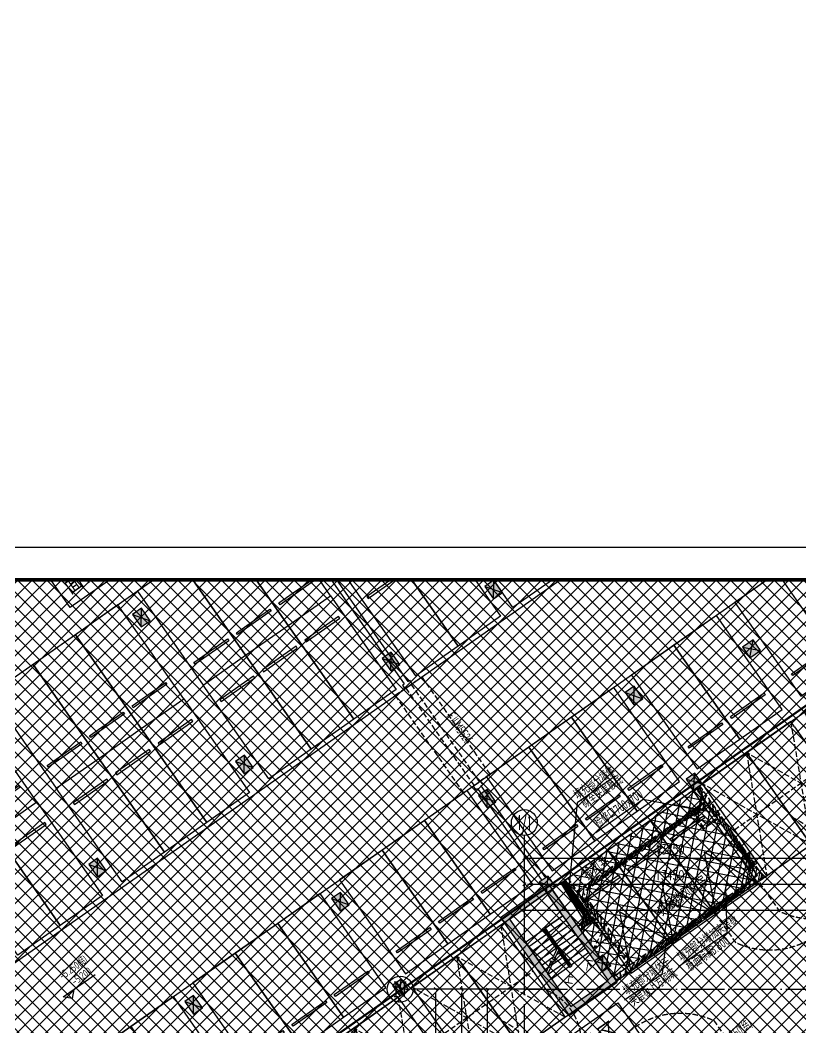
# Model space of a CAD drawing. Header units: millimetres. Extents: x 12325263 to 13848842, y -1463133 to 573208.
# Drawn here: x 12521508 to 12557646, y -804679 to -758072 of the extents above; entities that cross this region are included whole.
import ezdxf
from ezdxf.enums import TextEntityAlignment as Align
from ezdxf.xclip import XClip

# ---------------------------------------------------------------- set-up
doc = ezdxf.new("R2010")
doc.units = ezdxf.units.MM
doc.header["$LTSCALE"] = 1000
doc.header["$XCLIPFRAME"] = 0
for name, pattern in [('-2F平面$0$DASH', [0.35, 0.25, -0.1]), ('__DASH', [0.35, 0.25, -0.1]), ('DASH', [0.35, 0.25, -0.1]), ('DOTE', [2.4200000000000004, 2, -0.2, 0.02, -0.2])]:
    doc.linetypes.add(name, pattern=pattern)
for name, color, linetype in [('$0$PUB_TEXT', 7, 'Continuous'), ('-2F平面$0$PARTS-CAR公寓', 240, 'Continuous'), ('-2F平面$0$PARTS-CAR公寓-机械车位', 240, 'Continuous'), ('A-AXIS', 16, 'DOTE'), ('A-WALL-PATT', 8, 'Continuous'), ('A_DIM_IDEN(索引符号)', 3, 'Continuous'), ('A_TEXT_NOTE(文字说明)', 7, 'Continuous'), ('ACS_COM', 7, 'Continuous'), ('AXIS', 3, 'Continuous'), ('AXIS_TEXT', 7, 'Continuous'), ('DIM-ELEV', 3, 'Continuous'), ('DRWD-DOOR', 2, 'Continuous'), ('DRWD-F-TEXT', 142, 'Continuous'), ('DRWD-WINDOW', 2, 'Continuous'), ('fit', 2, 'Continuous'), ('PARTS-CAR-住宅', 9, 'Continuous'), ('PARTS-HOLE', 3, 'Continuous'), ('PUB-TEXT', 7, 'Continuous'), ('PUB_DIM', 83, 'Continuous'), ('PUB_HATCH', 8, 'Continuous'), ('ROAD-LINE', 20, 'Continuous'), ('TEXT', 7, 'Continuous'), ('TITLIN1', 7, 'Continuous'), ('WALL', 5, 'Continuous'), ('WALL-SHATCH', 8, 'Continuous'), ('人防墙', 6, 'Continuous'), ('人防门', 60, 'Continuous'), ('地下室柱网$0$0q-柱0', 8, 'Continuous'), ('地下室柱网$0$0q-柱填充', 8, 'Continuous')]:
    doc.layers.add(name, color=color, linetype=linetype)
for name, color, linetype, plot in [('-2F平面$0$A-结构高差线', 5, 'Continuous', False), ('-2F平面$0$A-轨迹线', 8, 'Continuous', False), ('地下室柱网$0$9', 8, 'Continuous', False), ('地下室柱网$0$9-20210903', 8, 'Continuous', False)]:
    doc.layers.add(name, color=color, linetype=linetype, plot=plot)
doc.styles.add('-2F平面$0$hztxt', font='gbenor.shx', dxfattribs={"width": 0.7, "bigfont": 'gbcbig.shx'})
doc.styles.add('-宋体', font='', dxfattribs={"width": 0.7})
doc.styles.add('_TCH_AXIS', font='COMPLEX', dxfattribs={"bigfont": 'GBCBIG'})
doc.styles.add('_TCH_DIM', font='SIMPLEX.shx', dxfattribs={"width": 0.7, "bigfont": 'GBCBIG.shx'})
doc.styles.add('_TCH_DIM_T3', font='SIMPLEX.shx', dxfattribs={"width": 0.7058823529411765, "bigfont": 'GBCBIG.shx'})
doc.styles.add('ACHT', font='simhei.ttf')
doc.styles.add('COMPLEX', font='COMPLEX')
doc.styles.add('hztxt', font='gbenor.shx', dxfattribs={"width": 0.7, "bigfont": 'gbcbig.shx'})
doc.styles.get("Standard").update_dxf_attribs({"font": 'gbenor.shx', "bigfont": 'gbcbig.shx'})
doc.styles.add('TITXC', font='simhei.ttf')
doc.styles.add('TITXV', font='', dxfattribs={"width": 0.7})
doc.styles.get('-宋体').set_extended_font_data('SimSun')
doc.styles.get('TITXV').set_extended_font_data('SimSun')
doc.dimstyles.new('_TCH_ARCH&&120', dxfattribs={"dimtxt": 306, "dimasz": 120, "dimexe": 300, "dimexo": 360, "dimgap": 147, "dimtad": 1, "dimdec": 0, "dimzin": 0, "dimdsep": 46, "dimtxsty": '_TCH_DIM_T3', "dimblk": 'ARCHTICK', "dimcen": 0.09, "dimclrt": 7, "dimazin": 2, "dimtfac": 1, "dimtdec": 0, "dimtix": 1, "dimtmove": 2, "dimatfit": 3, "dimfxl": 1, "dimfxlon": 1, "dimtolj": 1, "dimtzin": 0, "dimarcsym": 0})
doc.dimstyles.new('_TCH_ARCH&&150', dxfattribs={"dimtxt": 446.25, "dimasz": 150, "dimexe": 375, "dimexo": 450, "dimgap": 189.375, "dimtad": 1, "dimdec": 0, "dimzin": 0, "dimdsep": 46, "dimtxsty": '_TCH_DIM_T3', "dimblk": 'asdggshdfhsg_ArchTick', "dimcen": 0.09, "dimclrt": 7, "dimazin": 2, "dimtfac": 1, "dimtdec": 0, "dimtix": 1, "dimtmove": 2, "dimatfit": 3, "dimfxl": 1, "dimtolj": 1, "dimtzin": 0, "dimarcsym": 0})

# ---------------------------------------------------------------- blocks, each defined once
blk = doc.blocks.new('横向图框_A0')
at = {"layer": 'TITLIN1'}
blk.add_lwpolyline([(0, 2.273736754432321e-13), (1189, 0), (1189, 841), (4.547473508864641e-13, 841.0000000000002)], close=True, dxfattribs=at)
at = {"layer": 'TITLIN1', "const_width": 1.2}
blk.add_lwpolyline([(25, 10.00000000000023), (1179, 10), (1179, 831), (25.00000000000045, 831.0000000000002)], close=True, dxfattribs=at)
blk.add_lwpolyline([(25, 10.00000000000023), (1179, 10), (1179, 831), (25.00000000000045, 831.0000000000002)], close=True, dxfattribs=at)
at = {"style": 'TITXV', "width": 0.8}
for tag, p in [('暖通', (3.125000000000455, 781.0000000000002)), ('智能化', (9.375000000000455, 781.0000000000002)), ('给排水', (15.62500000000045, 705.0000000000002)), ('建筑', (3.125000000000455, 705.0000000000002)), ('结构', (9.375000000000455, 705.0000000000002)), ('电气', (21.87500000000045, 705.0000000000002))]:
    blk.add_attdef(tag, text='', height=2.5, rotation=90, dxfattribs=at).set_placement(p, align=Align.MIDDLE_CENTER)
for tag, height, style, p in [('总工程师', 3, 'ACHT', (1143.108554763832, 210.3041968698305)), ('审定', 3, 'ACHT', (1143.108554763832, 202.3041968682753)), ('审核', 3, 'ACHT', (1143.108554763832, 194.3041968667198)), ('设计总负责人1', 3, 'ACHT', (1143.108554763832, 186.3041968651646)), ('设计总负责人2', 3, 'ACHT', (1143.108554763832, 178.3041968636001)), ('设计总负责人3', 3, 'ACHT', (1143.108554763832, 170.3041968620446)), ('专业负责人1', 3, 'ACHT', (1143.108554763832, 162.3041968558141)), ('专业负责人2', 3, 'ACHT', (1143.108554763832, 154.304196852685)), ('专业负责人3', 3, 'ACHT', (1143.108554763832, 146.3041968495743)), ('校核1', 3, 'ACHT', (1143.108554763832, 138.3041968604894)), ('校核2', 3, 'ACHT', (1143.108554763832, 130.3041968589341)), ('设计1', 3, 'ACHT', (1143.108554763832, 122.3041968573787)), ('设计2', 3, 'ACHT', (1143.108554763832, 114.3041968558048)), ('工程编号', 3, 'TITXC', (1142.308415538108, 74.79332358701504)), ('专业', 3, 'TITXC', (1170.432957775367, 74.79332358701504)), ('设计阶段', 3, 'TITXC', (1155.544107377413, 67.77587566972215)), ('图号', 5, 'TITXC', (1140.343351562507, 32.74615367968363)), ('出图日期', 3, 'ACHT', (1144.346033357375, 24.29332357717794))]:
    blk.add_attdef(tag, text='', height=height, dxfattribs=dict(style=style)).set_placement(p, align=Align.MIDDLE_CENTER)
at = {"style": 'TITXC', "flags": 1}
for tag, height, p in [('建设单位', 3, (1149.822381598118, 102.2933235923701)), ('工程名称', 3, (1149.822381598118, 86.29332358925603)), ('图纸名称', 5, (1149.822381604463, 51.04332358238753))]:
    blk.add_attdef(tag, text='', height=height, dxfattribs=at).set_placement(p, align=Align.MIDDLE_CENTER)
at = {"style": 'ACHT', "width": 0.8}
for tag, p in [('版本号', (1172.76297090092, 32.79332357883686)), ('序号', (1172.762970907206, 24.29332357717794))]:
    blk.add_attdef(tag, text='', height=3, dxfattribs=at).set_placement(p, align=Align.MIDDLE_CENTER)
blk = doc.blocks.new('*U20')
blk.add_blockref('横向图框_A0', (0, 0))
blk = doc.blocks.new('A$C15443CC7')
at = {"xscale": 150, "yscale": 150, "zscale": 150}
blk.add_blockref('*U20', (2.235174179077148e-08, -1.769512891769409e-08), dxfattribs=at)
blk = doc.blocks.new('adgshg20211228-rf1')
at = {"layer": 'PUB_HATCH'}
for points in [[(-68047.7048188448, -25828.19096899033), (-67623.44252443314, -25828.18919420242), (-66138.53070640564, -24343.25253105164), (-66138.53248131275, -23918.98668813705)], [(-66138.53248131275, -23918.98668813705), (-66138.53070640564, -24343.25253105164), (-62638.35213339329, -27843.43109226227), (-62214.08983898163, -27843.42931747437)], [(-67623.44252443314, -25828.18919420242), (-68047.7048188448, -25828.19096899033), (-64123.26217663288, -29752.63359832764), (-64123.2639516592, -29328.36775493622)], [(-64123.2639516592, -29328.36775493622), (-64123.26217663288, -29752.63359832764), (-62214.08983898163, -27843.42931747437), (-62638.35213339329, -27843.43109226227)]]:
    blk.add_hatch(color=256, dxfattribs=at).paths.add_polyline_path(points)
at = {"layer": 'A_DIM_IDEN(索引符号)'}
for points in [[(-64027.80217349529, -27196.44317579269, 0, 0, 0), (-66050.12757110596, -25174.11778497696, 0, 0, 0), (-66792.58969008923, -25916.57990646362, 0, 0, 0), (-65731.92951655388, -26977.2400765419, 120, 0, 0), (-65413.7314645052, -27295.4381275177, 0, 0, 0)], [(-64770.26429259777, -27938.90529727936, 0, 0, 0), (-64911.68564903736, -27797.48394155502, 120, 0, 0), (-65229.88370108604, -27479.28589057922, 0, 0, 0)]]:
    blk.add_lwpolyline(points, format="xyseb", dxfattribs=at)
at = {"layer": '人防墙'}
for p, q in [((-68047.7048188448, -25828.19096899033), (-66138.53248131275, -23918.98668813705)), ((-66138.53248131275, -23918.98668813705), (-62214.08983898163, -27843.42931747437)), ((-67623.44252443314, -25828.18919420242), (-66138.53070640564, -24343.25253105164)), ((-66138.53070640564, -24343.25253105164), (-62638.35213339329, -27843.43109226227)), ((-68047.7048188448, -25828.19096899033), (-64123.26217663288, -29752.63359832764)), ((-67623.44252443314, -25828.18919420242), (-64123.2639516592, -29328.36775493622)), ((-64123.2639516592, -29328.36775493622), (-62638.35213339329, -27843.43109226227)), ((-64123.26217663288, -29752.63359832764), (-62214.08983898163, -27843.42931747437))]:
    blk.add_line(p, q, dxfattribs=at)
at = {"layer": '人防门'}
for p, q in [((-66138.51592004299, -24343.26731729507), (-67623.44015812874, -25828.1915602684)), ((-65219.27710306644, -25262.50613117218), (-66138.51592004299, -24343.26731729507)), ((-65219.27710306644, -25262.50613117218), (-65919.31281518936, -25962.54184579849)), ((-65919.31281518936, -25962.54184579849), (-65219.27710306644, -25262.50613117218)), ((-65035.42933964729, -25446.3538942337), (-65735.46505188942, -26146.38960886002)), ((-64851.58157622814, -25630.20165681839), (-65551.61728847027, -26330.2373714447)), ((-65219.27710306644, -25262.50613117218), (-63748.49499571323, -26733.28823375702)), ((-67623.44015812874, -25828.1915602684), (-66704.20134103298, -26747.43037414551)), ((-66704.20134103298, -26747.43037414551), (-66004.16562891006, -26047.39465999603)), ((-66704.20134103298, -26747.43037414551), (-66004.16562891006, -26047.39465999603)), ((-66046.59203577042, -26004.96825313568), (-65961.73922216892, -25920.11543893814)), ((-65223.66321456432, -26827.89707136154), (-66046.59203577042, -26004.96825313568)), ((-65961.73922216892, -25920.11543893814), (-64406.1043009758, -27475.75035524368)), ((-65205.73170518875, -26760.97576713562), (-65961.73922204971, -26004.96825265884)), ((-65961.73922204971, -26004.96825265884), (-64490.95711481571, -27475.75035524368)), ((-65205.73170518875, -26760.97576713562), (-65961.73922204971, -26004.96825265884)), ((-65961.73922204971, -26004.96825265884), (-65961.73922204971, -26004.96825265884)), ((-65961.73922204971, -26004.96825265884), (-65205.73170518875, -26760.97576713562)), ((-64667.73381280899, -25814.04941987991), (-65367.76952505112, -26514.08513450623)), ((-64483.88604938984, -25997.8971824646), (-65183.92176163197, -26697.93289709091)), ((-66520.35357761383, -26931.27813720703), (-65820.31786549091, -26231.24242258072)), ((-66336.50581419468, -27115.12589979172), (-65636.47010207176, -26415.09018516541)), ((-64300.03828597069, -26181.74494552612), (-65000.07399821281, -26881.78066015244)), ((-64116.19052255154, -26365.59270811081), (-64816.22623479366, -27065.62842273712)), ((-63932.34275913239, -26549.44047117233), (-64632.37847137451, -27249.47618532181)), ((-65519.53311860561, -27932.09859275818), (-66704.20134103298, -26747.43037414551)), ((-66152.65805089474, -27298.97366285324), (-65452.62233865261, -26598.93794822693)), ((-65968.81028747559, -27482.82142543793), (-65268.77457523346, -26782.78571081161)), ((-65348.54978609085, -27293.98010444641), (-65205.73170518875, -26760.97576713562)), ((-65258.89223873615, -27345.74391317368), (-65124.08204698563, -26842.62542533875)), ((-65183.8039535284, -27065.51061582565), (-65084.92681181431, -26966.63347387314)), ((-64490.95711457729, -27560.60316896439), (-65142.0135563612, -26909.54672956467)), ((-64490.95711481571, -27475.75035524368), (-65124.08204698563, -26842.62542533875)), ((-64490.95711481571, -27475.75035524368), (-65124.08204698563, -26842.62542533875)), ((-65124.08204698563, -26842.62542533875), (-64490.95711481571, -27475.75035524368)), ((-63748.49499571323, -26733.28823375702), (-64448.53070795536, -27433.32394838333)), ((-65784.96252405643, -27666.66918849945), (-65325.22530949116, -27206.93197250366)), ((-65519.53311860561, -27932.09859275818), (-65389.88800311089, -27448.25643205643)), ((-65454.75662946701, -27410.8045129776), (-65186.80758285522, -27387.36200857162)), ((-65300.2304558754, -27500.02024078369), (-65454.75662946701, -27410.8045129776)), ((-65417.26699721813, -28034.36471414566), (-64717.23128497601, -27334.32899951935)), ((-65186.80758285522, -27387.36200857162), (-65348.54978609085, -27293.98010444641)), ((-65318.38985610008, -27567.79204559326), (-64901.07904839516, -27150.48123645782)), ((-64406.1043009758, -27475.75035524368), (-64490.95711457729, -27560.60316896439)), ((-64490.95711481571, -27475.75035524368), (-64490.95711481571, -27475.75035524368)), ((-64490.95711481571, -27475.75035524368), (-64490.95711481571, -27475.75035524368)), ((-65601.11476063728, -27850.51695108414), (-65459.81121206284, -27709.21340227127)), ((-65437.88346040249, -28013.7482509613), (-65300.2304558754, -27500.02024078369)), ((-65233.41923379898, -28218.21247673035), (-64533.38352155685, -27518.17676210403)), ((-65233.41923379898, -28218.21247673035), (-65437.88346040249, -28013.7482509613))]:
    blk.add_line(p, q, dxfattribs=at)
at = {"layer": 'A_TEXT_NOTE(文字说明)', "style": '_TCH_DIM'}
for s, p in [('下', (-63916.43285536766, -27570.31249380112)), ('上', (-64658.89497435093, -28312.77461528778))]:
    blk.add_text(s, height=506.3829787234042, dxfattribs=at).set_placement(p)
blk = doc.blocks.new('adgshg13-A$C7F010FC0')
at = {"layer": 'WALL-SHATCH'}
h = blk.add_hatch(color=256, dxfattribs=at)
h.dxf.hatch_style = 1
h.paths.add_polyline_path([(-60384.17120504379, -16880.89509773254), (-763.1647881269455, 197.4793643951416), (12587.61850607395, -13153.30393266678), (12587.61850607395, -157996.0197629929), (-162964.8506313562, -188820.4315237999), (-171262.3814957142, -180522.900662899), (-171262.3814957142, -31310.89849328995), (-150707.1909123659, -10755.70791006088), (-131860.0775495768, -7980.895098209381), (-99162.38149428368, -7980.895098209381), (-99162.38149428368, -4980.895097732544), (-76620.42811572552, -4980.895097732544), (-70107.65229141712, -16880.89509773254)], flags=16)
h.paths.add_polyline_path([(-60091.22944009304, -16380.89510011673), (-646.8769880533218, 646.876989364624), (12987.61850607395, -12987.61850786209), (12987.61850607395, -158331.9049158096), (-163100.5840539932, -189250.3835258484), (-171662.3814958334, -180688.5860877037), (-171662.3814958334, -31145.21306848526), (-150777.8961598873, -10260.7277340889), (-131896.6870943308, -7480.895098209381), (-99562.38149428368, -7480.895098209381), (-99562.38149428368, -4580.895097732544), (-76365.55243730545, -4580.895097732544), (-69907.50581622124, -16380.89510774612)])
blk = doc.blocks.new('adgshg13-A$C735837F7')
at = {"layer": 'TEXT', "color": 0}
for points in [[(711555406.8716013, 2542284262.161618), (711559932.3549907, 2542288787.64503), (711562647.6450093, 2542286072.35497), (711558122.1616213, 2542281546.87156)], [(711581719.1451949, 2542263398.097089), (711586244.6285843, 2542267923.580501), (711588959.9186028, 2542265208.290441), (711584434.4352149, 2542260682.807031)]]:
    blk.add_lwpolyline(points, close=True, dxfattribs=at)
at = {"layer": 'TEXT', "color": 0, "style": '-宋体', "width": 0.8}
for s, p in [('面积:1836.25M²', (711558008.0054904, 2542282148.94268)), ('B1-17防火分区', (711582827.1612018, 2542262774.342612))]:
    blk.add_text(s, height=750, rotation=45.00007244509742, dxfattribs=at).set_placement(p)
blk = doc.blocks.new('adgshg13-Lmark11')
blk.add_line((-250, 250), (1250, 250))
blk.add_lwpolyline([(-250, 250), (250, 250), (0, 0), (-250, 250)], close=True)
at = {"color": 7, "width": 0.8}
blk.add_attdef('LMARK', text='', height=180, rotation=2.671023348505909e-06, dxfattribs=at).set_placement((1136.74821542413, 324.519974268107), align=Align.RIGHT)
blk = doc.blocks.new('adgshg13-FJLM5500')
at = {"layer": 'DRWD-WINDOW', "color": 1, "linetype": 'DASH'}
for p, q in [((-499.9999928474426, 5749.999990940094), (-499.9999928474426, 250)), ((99.99999952316284, 5749.999990701675), (-499.9999933242798, 5749.999990701675)), ((399.9999995231628, 5749.999990940094), (1000.000021457672, 5749.999991178513)), ((1000.000020980835, 5749.999990940094), (1000.000020980835, 249.9999995231628)), ((-499.9999928474426, 250), (99.99999904632568, 249.9999990463257)), ((1000.000020503998, 250), (400, 249.9999992847443))]:
    blk.add_line(p, q, dxfattribs=at)
at = {"layer": 'DRWD-WINDOW', "color": 2, "linetype": 'DASH'}
for p, q in [((99.99999952316284, 5749.99999833107), (100, 250)), ((99.99999952316284, 5750.000007152557), (399.9999995231628, 5750.00000667572)), ((399.9999995231628, 5749.99999833107), (400, 250)), ((100, 250), (400, 250))]:
    blk.add_line(p, q, dxfattribs=at)
blk = doc.blocks.new('*U491')
at = {"layer": '地下室柱网$0$0q-柱0'}
blk.add_lwpolyline([(-250.0000002384186, -300.0000004768371), (249.9999998807907, -299.9999999999999), (250, 299.9999995231628), (-250, 299.9999990463257)], close=True, dxfattribs=at)
at = {"layer": '地下室柱网$0$0q-柱填充'}
blk.add_solid([(-250, 299.9999990463257), (250, 299.9999995231628), (-250.0000002384186, -300.0000004768371), (249.9999998807907, -299.9999999999999)], dxfattribs=at)
at = {"layer": '地下室柱网$0$9'}
for p, q in [((-250.0000002384186, 299.9999990463257), (249.9999997615814, -299.9999999999999)), ((-250, -299.9999999999999), (250, 300))]:
    blk.add_line(p, q, dxfattribs=at)
blk = doc.blocks.new('adgshg2qbj-gycw-bj-13--2F平面$0$CAR-机械车位')
at = {"layer": '-2F平面$0$A-轨迹线', "color": 251, "linetype": '-2F平面$0$DASH'}
blk.add_lwpolyline([(2499.999999046326, 3642.523668289185, 0.2902472329864041), (2499.999999046326, 6480.476332187653), (2499.999999046326, 8022.202205896378, 0.4504144067848935), (-2948.500000476837, 6924.315240859985), (-2948.500000476837, 5200), (-4.76837158203125e-07, 5200.000000476837)], format="xyb", dxfattribs=at)
at = {"linetype": '-2F平面$0$DASH'}
for p, q in [((2500, 5200), (0, 4.76837158203125e-07)), ((2500, 0), (-4.76837158203125e-07, 5200.000000476837)), ((4.76837158203125e-07, 2600.000000238419), (2500.000000476837, 2600.000000238419))]:
    blk.add_line(p, q, dxfattribs=at)
for p, q in [((2500, 5200), (-4.76837158203125e-07, 5200.000000476837)), ((-4.76837158203125e-07, 5200.000000476837), (0, 199.9999990463257)), ((2499.999999523163, 299.9999995231628), (2500, 5200))]:
    blk.add_line(p, q)
blk.add_lwpolyline([(2499.999999523163, 299.9999995231628), (2500, 0), (0, 4.76837158203125e-07), (0, 199.9999990463257)])
blk = doc.blocks.new('adgshg2qbj-gycw-bj-13-CAR-4')
for p, q in [((-4.76837158203125e-07, -2649.999999284744), (-1200, -5299.999999523163)), ((1199.999999523163, -5299.999998569489), (-4.76837158203125e-07, -2649.999999284744)), ((-4.76837158203125e-07, -2649.999999284744), (-4.76837158203125e-07, -2649.999999284744))]:
    blk.add_line(p, q)
blk.add_lwpolyline([(-1200.000001430511, 4.76837158203125e-07), (1199.999999046326, 9.5367431640625e-07), (1199.999999523163, -5299.999998569489), (-1200, -5299.999999523163)], close=True)
at = {"extrusion": (-0.0004477907749365557, -3.397184877157455e-15, 0.999999899741706), "elevation": -0.5373489295600824}
blk.add_lwpolyline([(-949.9909201897867, -1350.001923561097), (950.0033637310197, -1349.998077392579), (950.003161552085, -1249.998078584671), (-949.9911223687217, -1250.001923561097)], close=True, dxfattribs=at)
blk = doc.blocks.new('adgshg2qbj-bj-13-CAR-14')
blk.add_lwpolyline([(-1.430511474609375e-06, -199.9999997615814), (2399.999998569489, -199.9999995231628), (2399.999999046326, -5499.999999761581), (4.76837158203125e-07, -5500.000000476837)], close=True)
at = {"extrusion": (-0.0004477907749365557, -3.397076456940207e-15, 0.999999899741706), "elevation": -1.074697859192795}
blk.add_lwpolyline([(250.0089585465865, -1300.001920223237), (2150.003242467393, -1299.998074054718), (2150.003040765296, -1199.998075008393), (250.0087558908145, -1200.001919984818)], close=True, dxfattribs=at)
blk = doc.blocks.new('*U492')
at = {"layer": '地下室柱网$0$0q-柱0'}
blk.add_lwpolyline([(-300.0000002384186, -300.0000004768372), (299.9999998807907, -300), (300, 299.9999995231628), (-300, 299.9999990463257)], close=True, dxfattribs=at)
at = {"layer": '地下室柱网$0$0q-柱填充'}
blk.add_solid([(-300, 299.9999990463257), (300, 299.9999995231628), (-300.0000002384186, -300.0000004768372), (299.9999998807907, -300)], dxfattribs=at)
at = {"layer": '地下室柱网$0$9'}
for p, q in [((-300.0000002384186, 299.9999990463257), (299.9999997615814, -300)), ((-300, -300), (300, 300))]:
    blk.add_line(p, q, dxfattribs=at)
blk = doc.blocks.new('*U494')
at = {"layer": '地下室柱网$0$0q-柱0'}
blk.add_lwpolyline([(-250.0000002384186, -350.0000004768372), (249.9999998807907, -350), (250, 349.9999995231628), (-250, 349.9999990463257)], close=True, dxfattribs=at)
at = {"layer": '地下室柱网$0$0q-柱填充'}
blk.add_solid([(-250, 349.9999990463257), (250, 349.9999995231628), (-250.0000002384186, -350.0000004768372), (249.9999998807907, -350)], dxfattribs=at)
at = {"layer": '地下室柱网$0$9'}
for p, q in [((-250.0000002384186, 349.9999990463257), (249.9999997615814, -350)), ((-250, -350), (250, 350))]:
    blk.add_line(p, q, dxfattribs=at)
blk = doc.blocks.new('A$C4C7A72D3')
at = {"layer": 'fit', "linetype": '-2F平面$0$DASH'}
h = blk.add_hatch(dxfattribs=at)
h.set_pattern_fill('ANSI32', color=8, scale=20, angle=45)
h.set_pattern_definition([(90, (-711443013.0291172, -2542138516.673752), (-190.4999999999999, 1.4210854715202e-14), []), (90, (-711442949.5290898, -2542138453.173728), (-190.4999999999999, 1.4210854715202e-14), [])])
h.paths.add_polyline_path([(145230.1585825682, 139962.2132096302), (145088.7372279167, 139820.7918519971), (145619.0672136545, 139290.4618349113), (140492.5101459026, 134163.9047594073), (143462.3585842848, 131194.0561294553), (142825.9953689519, 130557.6930184362), (142967.416680567, 130416.2717065813), (148871.7583442722, 136320.6132330887)])
h.paths.add_polyline_path([(143603.7798349857, 131335.4775981903), (140775.3528492246, 134163.9047503471), (145760.488566041, 139149.0404739405), (148588.9156551361, 136320.6132183075)], flags=16)
h = blk.add_hatch(dxfattribs=at)
h.set_pattern_fill('ANSI37', color=8, scale=150, angle=45)
h.set_pattern_definition([(90, (-711443013.0291172, -2542138516.673752), (-476.2500000000001, 0), []), (179.9999999999997, (-711443013.0291172, -2542138516.673752), (-2.842170943040401e-14, -476.25), [])])
h.paths.add_polyline_path([(145088.7372280154, 139820.7918519971), (148588.9156886209, 136320.6132512095), (142825.9954215083, 130557.6929645522), (140952.162541965, 132431.5258383746), (141447.1042760406, 132926.4675741184), (139820.7595449686, 134552.8114733722)])
h = blk.add_hatch(dxfattribs=at)
h.set_pattern_fill('ANSI31', color=8, scale=20, angle=45)
h.set_pattern_definition([(90, (-711443013.0291172, -2542138516.673752), (-63.49999999999999, 0), [])])
h.paths.add_polyline_path([(139820.7582451105, 134552.8127727509), (139679.3368902002, 134411.3914151185), (141164.2615275383, 132926.467537882), (140810.7411855459, 132572.9471945751), (140952.162541965, 132431.5258383746), (141447.1042760406, 132926.4675741184)])
at = {"layer": '$0$PUB_TEXT', "color": 7, "linetype": 'DASH'}
for points in [[(145194.8031353746, 138583.3550257685), (145760.4885599613, 139149.0404510521), (146326.1739852428, 138583.3550262449), (145760.4885604382, 138017.6696009657)], [(145265.5138134956, 138583.3550257685), (145760.4885599613, 139078.3297729495), (146255.4633071423, 138583.3550262449), (145760.4885604382, 138088.3802790642)]]:
    blk.add_lwpolyline(points, close=True, dxfattribs=at)
blk.add_lwpolyline([(145265.5138134956, 138583.3550257685), (145823.0813364983, 138293.7443017983), (146255.4633068908, 138583.3550262449)], dxfattribs=at)
at = {"layer": '-2F平面$0$A-结构高差线', "linetype": '-2F平面$0$DASH', "const_width": 100}
blk.add_lwpolyline([(158720.6306141615, 194673.7247309692), (158720.6306141503, 169072.6741490362), (164520.6306035444, 169072.6741485589), (164520.6306034122, 162372.6741518963), (155774.2292202711, 162372.674151419), (155719.1010855343, 160868.8127222068), (158170.2124298662, 158417.7001085293), (150109.1952073574, 150356.6828875539), (152725.4648846239, 147740.4132108688), (96934.73962295055, 91949.68840122246)], dxfattribs=at)
at = {"layer": 'ACS_COM'}
for points in [[(141296.3980777245, 139710.5589127534), (139784.0772063732, 138198.2380576131), (140095.5064347982, 134092.2020282722)], [(140874.9289563689, 136995.4323477743), (142764.9815270845, 138885.4848985674), (145449.4232205153, 138837.9751281738)], [(145711.2453284264, 131548.1303730009), (147653.2892246246, 133490.1742482211), (147234.232883811, 135533.9891991613)], [(143524.5560517311, 129594.9013657554), (145036.8769226074, 131107.2222209), (144964.2131408248, 132537.2485852235)]]:
    blk.add_lwpolyline(points, dxfattribs=at)
at = {"layer": 'fit', "color": 8, "linetype": '-2F平面$0$DASH'}
blk.add_lwpolyline([(145088.7372280154, 139820.7918519971), (148588.9156886209, 136320.6132512095), (142825.9954215083, 130557.6929645522), (140952.162541965, 132431.5258383746), (141447.1042760406, 132926.4675741184), (139820.7595449686, 134552.8114733722)], close=True, dxfattribs=at)
at = {"layer": 'PARTS-HOLE', "linetype": 'DASH'}
blk.add_lwpolyline([(142330.9879288673, 132325.4270992277), (141694.5917956792, 131689.0311808588), (139325.7836916447, 134057.838485718), (139962.1795372963, 134694.234292984)], close=True, dxfattribs=at)
blk.add_lwpolyline([(139962.1795372963, 134694.234292984), (141956.1199737787, 132505.0676527021), (141694.5917956792, 131689.0311808588)], dxfattribs=at)
at = {"layer": 'PARTS-HOLE', "linetype": 'Continuous'}
blk.add_lwpolyline([(141164.2615139484, 132926.4675483706), (140810.707909584, 132572.9140629766), (139325.783964267, 134057.838759423), (139679.3367692232, 134411.3915419581)], close=True, dxfattribs=at)
blk.add_lwpolyline([(139679.3367692232, 134411.3915419581), (140993.701865552, 132922.4140996931), (140810.7082303818, 132572.9143648155)], dxfattribs=at)
at = {"layer": 'ROAD-LINE'}
for p, q in [((122920.6306079514, 156967.8225917814), (60766.25338230468, 94813.44524383545)), ((128270.6306099761, 154539.648003578), (64655.34068261459, 90924.35795116564)), ((88944.61101626046, 92161.94725036505), (150533.4597666133, 153750.7960276613)), ((72292.09390912391, 83287.60472869826), (141970.6306093726, 152966.1414585107)), ((156614.578127848, 143992.7213244445), (105455.4019048009, 92833.54637384345))]:
    blk.add_line(p, q, dxfattribs=at)
at = {"layer": 'WALL'}
for p, q in [((123734.1122805867, 149720.2867703438), (131088.0227580052, 142366.37630606)), ((123592.6909240279, 149578.865414619), (130946.6014028583, 142224.9549503324)), ((139679.3368940316, 134411.3914189341), (152937.6223328114, 147669.6771183014)), ((139325.8167945147, 134340.7142934802), (151381.9874139838, 146396.884912967)), ((130875.8907171488, 142154.2442641258), (130946.6013953686, 142224.9549427007)), ((130875.8907169104, 142154.2442641256), (131017.3120734487, 142012.8229079244)), ((131017.3120736871, 142012.8229079237), (131300.1547801495, 142295.665615082)), ((131088.0227459669, 142366.3762936594), (131158.7334237099, 142437.0869712832)), ((131158.7334237099, 142437.0869712832), (131300.1547801495, 142295.665615082)), ((134906.3993692398, 138123.7356224067), (135189.2420736346, 138406.5783271787)), ((134906.3993623257, 138123.7356290815), (135047.8207255602, 137982.3142666824)), ((135047.8207255602, 137982.3142662048), (135118.53140378, 138053.0249443057)), ((135118.5314108022, 138053.0249509818), (138795.4867225681, 134376.0696463571)), ((135189.2420669645, 138406.5783338554), (135330.6634299755, 138265.1569709776)), ((135259.9527518749, 138194.4462924006), (135330.6634299755, 138265.1569709776)), ((135259.9527662992, 138194.4463071844), (138936.908078419, 134517.4910025599)), ((139467.2382898331, 134199.2927985191), (139679.3368963003, 134411.3914093995)), ((139679.3367867302, 134411.3915185926), (141164.2615274191, 132926.4675378802)), ((139820.7581068277, 134552.8129110374), (141447.1042760406, 132926.4675741184)), ((101212.7616841607, 95944.81540632225), (139113.6849027798, 133845.7394042013)), ((104928.3222273588, 99943.2197260859), (138972.2634038925, 133987.1609029758)), ((141164.2615276575, 132926.4675378799), (140810.7411855459, 132572.9471945751)), ((141447.1042760406, 132926.4675741184), (140952.162541965, 132431.5258383746)), ((140810.7411855459, 132572.9471945751), (140952.162541965, 132431.5258383746)), ((142825.9953689519, 130557.6930184362), (142967.416680567, 130416.2717065813))]:
    blk.add_line(p, q, dxfattribs=at)
at = {"layer": 'WALL', "linetype": '__DASH'}
for p, q in [((148871.7583443914, 136320.6132330881), (145230.158501029, 139962.213291168)), ((145619.0672137737, 139290.4618349078), (145088.7372280154, 139820.7918519971)), ((145619.0672136545, 139290.4618349113), (140492.5101459026, 134163.9047594073)), ((145760.4885662794, 139149.0404744146), (140775.3528492246, 134163.9047503471)), ((148588.9156550169, 136320.6132183098), (145760.4885662701, 139149.0404739399)), ((148871.7583442722, 136320.6132330887), (142967.416680567, 130416.2717065813)), ((148588.9156552553, 136320.6132183091), (143603.7798349857, 131335.4775981903)), ((143462.3585314751, 131194.0561823847), (140492.5101460218, 134163.9047594091)), ((143603.7798907757, 131335.4775424004), (140775.3528492246, 134163.9047503471)), ((142825.9953689519, 130557.6930184362), (143462.3585312329, 131194.0561823866))]:
    blk.add_line(p, q, dxfattribs=at)
at = {"layer": '地下室柱网$0$9-20210903', "const_width": 300}
blk.add_lwpolyline([(82329.93311991356, 144706.5875194452), (97118.53570967913, 129917.9849296568), (113635.8196292818, 146435.268849622), (108581.4818272423, 151489.6066515273), (116786.6980787739, 156086.0494592811), (116504.0232598558, 159599.3389945067), (93527.42558708414, 159784.1472802823)], close=True, dxfattribs=at)
at = {"layer": '-2F平面$0$PARTS-CAR公寓', "rotation": 45.00001464740583}
for p in [(144102.1226622965, 138834.1767807014), (142405.0668217931, 137137.1200718896), (140708.0109808352, 135440.0633630787)]:
    blk.add_blockref('adgshg2qbj-gycw-bj-13-CAR-4', p, dxfattribs=at)
at = {"layer": '-2F平面$0$PARTS-CAR公寓-机械车位'}
for p, xscale, rotation in [((149401.9240617547, 144134.3075752275), -0.9999999999999987, 225), ((147103.8270208631, 141836.210538388), -0.9999999999999987, 225), ((145336.0600677636, 140068.4435849211), -0.9999999999999987, 225), ((135507.5865757316, 130239.9701123238), -0.9999999999999987, 225), ((133739.8196227457, 128472.2031588585), -0.9999999999999987, 225), ((150569.1865459587, 122390.237759114), -0.9999999999999993, 45.00000000000003), ((148801.4195929673, 120622.4708056457), -0.9999999999999993, 45.00000000000003), ((131406.3672456648, 126138.7507829673), -0.9999999999999987, 225), ((129638.6002926733, 124370.983829499), -0.9999999999999987, 225)]:
    blk.add_blockref('adgshg2qbj-gycw-bj-13--2F平面$0$CAR-机械车位', p, dxfattribs=dict(at, xscale=xscale, rotation=rotation))
at = {"rotation": 45}
for name, p in [('*U494', (134270.0033088904, 147245.4130510429)), ('*U492', (146502.9506233372, 146609.0169482052)), ('*U494', (118430.8114103582, 143144.1937203251)), ('*U494', (130168.7839778289, 143144.1937205361)), ('*U494', (141517.8478157762, 143533.1024503703)), ('*U491', (144947.3157043848, 140103.634561572)), ('*U494', (135648.8615321815, 137664.1161662887)), ('*U494', (124299.7976940107, 137275.2074364133)), ('*U491', (148093.9408809878, 136957.0093849837)), ('*U491', (139078.3294207901, 134234.6482774911)), ('*U494', (129779.8752479553, 131795.1298830651)), ('*U494', (118430.8114100881, 131406.2211527601)), ('*U491', (142224.9545970764, 131088.0231013305)), ('*U491', (133209.3431368768, 128365.6619938381)), ('*U494', (123910.8889641203, 125926.143598943))]:
    blk.add_blockref(name, p, dxfattribs=at)
at = {"layer": 'DIM-ELEV'}
ref = blk.add_blockref('adgshg13-Lmark11', (146747.3003525641, 149955.0275893209), dxfattribs=dict(at, xscale=1.2, yscale=1.2, zscale=1.2, rotation=45.00000002561325))
ref.add_attrib('LMARK', '-5.200', dxfattribs={"layer": '0', "color": 7, "height": 359.9999999999999, "rotation": 44.99999751913277, "width": 0.7000000000000001}).set_placement((147471.503812531, 151275.4708595269), align=Align.RIGHT)
ref = blk.add_blockref('adgshg13-Lmark11', (148692.7331366539, 127775.054493427), dxfattribs=dict(at, xscale=1.499999999999998, yscale=1.499999999999998, zscale=1.499999999999998, rotation=44.99998553715244))
XClip(ref).set_block_clipping_path([(-529.1692605614662, 256.21284198760986), (1355.6507577896118, 780.9177241325378)])
ref.add_attrib('LMARK', '-6.750(结)', dxfattribs={"layer": '0', "color": 7, "height": 450, "rotation": 44.99998103975998, "width": 0.7}).set_placement((149597.9878787994, 129425.6083526611), align=Align.RIGHT)
ref = blk.add_blockref('adgshg13-Lmark11', (118049.7591253519, 125726.8549170494), dxfattribs=dict(at, xscale=1.2, yscale=1.2, zscale=1.2, rotation=45.00000002561325))
XClip(ref).set_block_clipping_path([(-529.1692605614662, 256.21284198760986), (1355.6507577896118, 780.9177241325378)])
ref.add_attrib('LMARK', '-5.250(结)', dxfattribs={"layer": '0', "color": 7, "height": 359.9999999999999, "rotation": 44.99999751913277, "width": 0.7000000000000001}).set_placement((118773.9625850897, 127047.2981872556), align=Align.RIGHT)
ref = blk.add_blockref('adgshg13-Lmark11', (118329.7532978058, 125240.2153220177), dxfattribs=dict(at, xscale=1.2, yscale=1.2, zscale=1.2, rotation=45.00000002561325))
ref.add_attrib('LMARK', '-5.200', dxfattribs={"layer": '0', "color": 7, "height": 359.9999999999999, "rotation": 44.99999751913277, "width": 0.7000000000000001}).set_placement((119053.9567577839, 126560.6585922244), align=Align.RIGHT)
at = {"layer": 'DRWD-DOOR', "color": 2, "rotation": 45.00000007328715}
blk.add_blockref('adgshg13-FJLM5500', (135047.8207261357, 137911.6035890582), dxfattribs=at)
at = {"layer": 'PARTS-CAR-住宅', "rotation": 44.99999992333358}
for p in [(131406.2207436468, 150462.7490134255), (129214.4930776265, 148271.0213508613), (127517.4368051197, 146573.9650745399), (125042.5630674157, 144099.0913429277), (123345.5067944434, 142402.0350656516), (121648.4505224135, 140704.9787893302), (119173.576783875, 138230.10505867), (117476.5205112491, 136533.0487813957), (115779.4642387535, 134835.9925045974), (113304.442518929, 132360.9707922935), (111607.3832776453, 130663.9115467079)]:
    blk.add_blockref('adgshg2qbj-bj-13-CAR-14', p, dxfattribs=at)
at = {"layer": 'PARTS-CAR-住宅', "xscale": -0.9999999999999988, "rotation": 225.0000000766665}
for p in [(127800.2795183565, 146291.1223602302), (149265.4715279248, 144695.0241851814), (125325.4057892356, 143816.2486209872), (146825.9531191494, 142255.505781176), (123628.3495120909, 142119.1923484809), (121931.2932355199, 140422.1360759737), (145128.8968466427, 140558.4495053298), (142724.8876840975, 138154.4403505337), (119456.4195047431, 137947.2623376863), (117759.3632280733, 136250.2060647018), (141027.831411818, 136457.3840737345), (139330.7751390841, 134760.3277969381), (116062.3069510311, 134553.1497931487), (113587.4332199004, 132078.2760548613), (136855.9014007952, 132285.4540662772), (135158.8451284077, 130588.397789479), (133461.7888561282, 128891.3415126808), (130986.9151172545, 126416.4677820213), (129289.8588451054, 124719.411505223), (127592.8025727067, 123022.3552284248), (125117.9303147588, 120547.4829788213), (123420.8740421329, 118850.4267015459)]:
    blk.add_blockref('adgshg2qbj-bj-13-CAR-14', p, dxfattribs=at)
at = {"layer": 'TEXT'}
blk.add_blockref('adgshg13-A$C735837F7', (-711443013.0291172, -2542138516.673752), dxfattribs=at)
at = {"layer": 'WALL', "color": 1}
blk.add_blockref('adgshg13-A$C7F010FC0', (210433.0120974779, 205503.5692701337), dxfattribs=at)
at = {"layer": '人防墙', "ltscale": 1000}
blk.add_blockref('adgshg20211228-rf1', (205252.2140821218, 158188.9934620869), dxfattribs=at)
at = {"layer": '$0$PUB_TEXT', "color": 7, "style": '-2F平面$0$hztxt', "width": 0.8}
for s, height, rotation, p in [('填充部分墙体', 450, 44.99999751913277, (139801.6695057116, 138326.4038839338)), ('砌至夹层板底', 450, 44.99999751913277, (140226.1397993565, 137980.284375191)), ('检修口700x700', 449.9999999999999, 44.99999993396931, (140973.1895221472, 137204.266426563)), ('填充部分增加夹层板', 450, 44.99999993396931, (145826.5073286295, 131773.9658813474)), ('-3.800', 450, 44.99999993396931, (147082.1383441687, 132205.5396323206)), ('板面标高', 450, 44.99999993396931, (146296.7765098605, 131397.4683842652)), ('填充部分墙体于', 449.9999999999999, 44.99999993396931, (143622.8166174889, 129803.7354445478)), ('夹层板上方砌筑', 449.9999999999999, 44.99999993396931, (143986.5241915975, 129346.2626843455))]:
    blk.add_text(s, height=height, rotation=rotation, dxfattribs=at).set_placement(p)
at = {"layer": 'DRWD-F-TEXT', "width": 0.6}
blk.add_text('FJLM5526', height=450, rotation=315.0000096121814, dxfattribs=at).set_placement((133099.0182893276, 141082.4968914988))
at = {"layer": 'PUB-TEXT', "color": 7, "style": 'hztxt', "width": 0.8}
for s, p in [('排风井', (140901.9155336488, 134720.6067457211)), ('夹板排风机房', (144585.9732682705, 133680.0889143946))]:
    blk.add_text(s, height=549.9999999999999, rotation=45.1951963880602, dxfattribs=at).set_placement(p)
blk = doc.blocks.new('_AXISO')
blk.add_circle((0, 0), 0.5)
at = {"layer": 'AXIS_TEXT', "style": 'COMPLEX', "width": 1.041666666666667}
blk.add_attdef('A', text='', height=0.56, dxfattribs=at).set_placement((-0.25, -0.28), (0.25, -0.28), align=Align.FIT)
blk = doc.blocks.new('asdggshdfhsg_ArchTick')
at = {"color": 0, "linetype": 'ByBlock', "const_width": 0.4}
blk.add_lwpolyline([(-0.5, -0.5), (0.5, 0.5)], dxfattribs=at)
blk = doc.blocks.new('*D5247')
at = {"layer": 'AXIS', "color": 0, "lineweight": -2, "transparency": 16777216}
for p, q in [((12411416.81071017, 1082539.759090747), (12411416.81071017, 1085414.759090747)), ((12411566.81071017, 1085039.759090747), (12424716.81071017, 1085039.759090747)), ((12424866.81071017, 1082539.759090747), (12424866.81071017, 1085414.759090747))]:
    blk.add_line(p, q, dxfattribs=at)
at = {"layer": 'Defpoints', "color": 0, "transparency": 16777216}
for p in [(12424866.81071017, 1085039.759090747), (12411416.81071017, 1082089.759090747), (12424866.81071017, 1082089.759090747)]:
    blk.add_point(p, dxfattribs=at)
at = {"layer": 'AXIS', "color": 0, "lineweight": -2, "transparency": 16777216, "xscale": 150, "yscale": 150, "zscale": 150, "rotation": 180}
blk.add_blockref('asdggshdfhsg_ArchTick', (12411416.81071017, 1085039.759090747), dxfattribs=at)
at = {"layer": 'AXIS', "color": 0, "lineweight": -2, "transparency": 16777216, "xscale": 150, "yscale": 150, "zscale": 150}
blk.add_blockref('asdggshdfhsg_ArchTick', (12424866.81071017, 1085039.759090747), dxfattribs=at)
at = {"layer": 'AXIS', "color": 7, "transparency": 16777216, "insert": (12418141.81071017, 1085452.259090747), "char_height": 446.25, "attachment_point": 5, "style": '_TCH_DIM_T3'}
blk.add_mtext('\\A1;13450', dxfattribs=at)
blk = doc.blocks.new('*D5249')
at = {"layer": 'AXIS', "color": 0, "lineweight": -2, "transparency": 16777216}
for p, q in [((12411416.81071017, 1082539.759090747), (12411416.81071017, 1084214.759090747)), ((12424866.81071017, 1082539.759090747), (12424866.81071017, 1084214.759090747)), ((12411566.81071017, 1083839.759090747), (12424716.81071017, 1083839.759090747))]:
    blk.add_line(p, q, dxfattribs=at)
at = {"layer": 'Defpoints', "color": 0, "transparency": 16777216}
for p in [(12424866.81071017, 1083839.759090747), (12411416.81071017, 1082089.759090747), (12424866.81071017, 1082089.759090747)]:
    blk.add_point(p, dxfattribs=at)
at = {"layer": 'AXIS', "color": 0, "lineweight": -2, "transparency": 16777216, "xscale": 150, "yscale": 150, "zscale": 150, "rotation": 180}
blk.add_blockref('asdggshdfhsg_ArchTick', (12411416.81071017, 1083839.759090747), dxfattribs=at)
at = {"layer": 'AXIS', "color": 0, "lineweight": -2, "transparency": 16777216, "xscale": 150, "yscale": 150, "zscale": 150}
blk.add_blockref('asdggshdfhsg_ArchTick', (12424866.81071017, 1083839.759090747), dxfattribs=at)
at = {"layer": 'AXIS', "color": 7, "transparency": 16777216, "insert": (12418141.81071017, 1084252.259090747), "char_height": 446.25, "attachment_point": 5, "style": '_TCH_DIM_T3'}
blk.add_mtext('\\A1;13450', dxfattribs=at)
blk = doc.blocks.new('*D5258')
at = {"layer": 'AXIS', "color": 0, "lineweight": -2, "transparency": 16777216}
for p, q in [((12411816.81071017, 1078989.759090748), (12406941.81071017, 1078989.759090748)), ((12407316.81071017, 996139.7590900625), (12407316.81071017, 1078839.759090748)), ((12411816.81071017, 995989.7590900625), (12406941.81071017, 995989.7590900625))]:
    blk.add_line(p, q, dxfattribs=at)
at = {"layer": 'Defpoints', "color": 0, "transparency": 16777216}
for p in [(12407316.81071017, 1078989.759090748), (12412266.81071017, 1078989.759090748), (12412266.81071017, 995989.7590900625)]:
    blk.add_point(p, dxfattribs=at)
at = {"layer": 'AXIS', "color": 0, "lineweight": -2, "transparency": 16777216, "xscale": 150, "yscale": 150, "zscale": 150}
for p, rotation in [((12407316.81071017, 1078989.759090748), 90), ((12407316.81071017, 995989.7590900625), 270)]:
    blk.add_blockref('asdggshdfhsg_ArchTick', p, dxfattribs=dict(at, rotation=rotation))
at = {"layer": 'AXIS', "color": 7, "transparency": 16777216, "insert": (12406904.31071017, 1037489.759090407), "char_height": 446.25, "attachment_point": 5, "rotation": 90, "style": '_TCH_DIM_T3'}
blk.add_mtext('\\A1;83000', dxfattribs=at)
blk = doc.blocks.new('*D5271')
at = {"layer": 'AXIS', "color": 0, "lineweight": -2, "transparency": 16777216}
for p, q in [((12411816.81071017, 1078989.759090748), (12408141.81071017, 1078989.759090748)), ((12408516.81071017, 1071639.759090748), (12408516.81071017, 1078839.759090748)), ((12411816.81071017, 1071489.759090748), (12408141.81071017, 1071489.759090748))]:
    blk.add_line(p, q, dxfattribs=at)
at = {"layer": 'Defpoints', "color": 0, "transparency": 16777216}
for p in [(12408516.81071017, 1078989.759090748), (12412266.81071017, 1078989.759090748), (12412266.81071017, 1071489.759090748)]:
    blk.add_point(p, dxfattribs=at)
at = {"layer": 'AXIS', "color": 0, "lineweight": -2, "transparency": 16777216, "xscale": 150, "yscale": 150, "zscale": 150}
for p, rotation in [((12408516.81071017, 1078989.759090748), 90), ((12408516.81071017, 1071489.759090748), 270)]:
    blk.add_blockref('asdggshdfhsg_ArchTick', p, dxfattribs=dict(at, rotation=rotation))
at = {"layer": 'AXIS', "color": 7, "transparency": 16777216, "insert": (12408104.31071017, 1075239.75909075), "char_height": 446.25, "attachment_point": 5, "rotation": 90, "style": '_TCH_DIM_T3'}
blk.add_mtext('\\A1;7500', dxfattribs=at)
blk = doc.blocks.new('_ArchTick')
at = {"color": 0, "linetype": 'ByBlock', "const_width": 0.4}
blk.add_lwpolyline([(-0.5, -0.5), (0.5, 0.5)], dxfattribs=at)
blk = doc.blocks.new('*D4790')
at = {"layer": 'Defpoints', "color": 0, "transparency": 16777216}
for p in [(12558296.81071018, -799236.7857492815), (12544846.81071018, -802836.7857492815), (12558296.81071018, -802836.7857492815)]:
    blk.add_point(p, dxfattribs=at)
at = {"layer": 'PUB_DIM', "color": 0, "lineweight": -2, "transparency": 16777216}
for p, q in [((12544846.81071018, -799237.7857492815), (12544846.81071018, -798936.7857492815)), ((12544846.81071018, -799236.7857492815), (12558296.81071018, -799236.7857492815)), ((12558296.81071018, -799237.7857492815), (12558296.81071018, -798936.7857492815))]:
    blk.add_line(p, q, dxfattribs=at)
at = {"layer": 'PUB_DIM', "color": 0, "lineweight": -2, "transparency": 16777216, "xscale": 120, "yscale": 120, "zscale": 120, "rotation": 180}
blk.add_blockref('_ArchTick', (12544846.81071018, -799236.7857492815), dxfattribs=at)
at = {"layer": 'PUB_DIM', "color": 0, "lineweight": -2, "transparency": 16777216, "xscale": 120, "yscale": 120, "zscale": 120}
blk.add_blockref('_ArchTick', (12558296.81071018, -799236.7857492815), dxfattribs=at)
at = {"layer": 'PUB_DIM', "color": 7, "transparency": 16777216, "insert": (12551571.81071018, -798936.7857492815), "char_height": 306, "attachment_point": 5, "style": '_TCH_DIM_T3'}
blk.add_mtext('\\A1;13450', dxfattribs=at)
blk = doc.blocks.new('*D4798')
at = {"layer": 'Defpoints', "color": 0, "transparency": 16777216}
for p in [(12543146.81071018, -802886.785749281), (12546746.81071018, -802886.785749281), (12546746.81071018, -810386.7857492813)]:
    blk.add_point(p, dxfattribs=at)
at = {"layer": 'PUB_DIM', "color": 0, "lineweight": -2, "transparency": 16777216}
for p, q in [((12543147.81071018, -802886.785749281), (12542846.81071018, -802886.785749281)), ((12543146.81071018, -810386.7857492813), (12543146.81071018, -802886.785749281)), ((12543147.81071018, -810386.7857492813), (12542846.81071018, -810386.7857492813))]:
    blk.add_line(p, q, dxfattribs=at)
at = {"layer": 'PUB_DIM', "color": 0, "lineweight": -2, "transparency": 16777216, "xscale": 120, "yscale": 120, "zscale": 120}
for p, rotation in [((12543146.81071018, -802886.785749281), 90), ((12543146.81071018, -810386.7857492813), 270)]:
    blk.add_blockref('_ArchTick', p, dxfattribs=dict(at, rotation=rotation))
at = {"layer": 'PUB_DIM', "color": 7, "transparency": 16777216, "insert": (12542846.81071018, -806636.7857492792), "char_height": 306, "attachment_point": 5, "rotation": 90, "style": '_TCH_DIM_T3'}
blk.add_mtext('\\A1;7500', dxfattribs=at)
blk = doc.blocks.new('qlzw')
at = {"layer": 'A-AXIS'}
for p, q in [((12411416.81071017, 979489.7590900625), (12411416.81071017, 1082089.759090747)), ((12411416.81071017, 1078989.759090748), (12486866.81071017, 1078989.759090747))]:
    blk.add_line(p, q, dxfattribs=at)
at = {"layer": 'AXIS'}
for p, q in [((12411416.81071017, 1082089.759090747), (12411416.81071017, 1086089.759090747)), ((12412266.81071017, 1078989.759090748), (12406266.81071017, 1078989.759090748))]:
    blk.add_line(p, q, dxfattribs=at)
ref = blk.add_blockref('_AXISO', (12411416.81071017, 1086689.759090747), dxfattribs=dict(at, xscale=1200, yscale=1200, zscale=1200))
ref.add_attrib('A', '1/1', dxfattribs={"layer": 'AXIS_TEXT', "height": 678.8225099390856, "style": '_TCH_AXIS', "width": 0.4565217391315298}).set_placement((12411077.3994552, 1086350.347835778), (12411756.22196514, 1086350.347835778), align=Align.FIT)
ref = blk.add_blockref('_AXISO', (12405666.81071017, 1078989.759090748), dxfattribs=dict(at, xscale=1200, yscale=1200, zscale=1200))
ref.add_attrib('A', 'N', dxfattribs={"layer": 'AXIS_TEXT', "height": 678.8225099390856, "style": '_TCH_AXIS', "width": 1.105263157897388}).set_placement((12405327.3994552, 1078650.347835778), (12406006.22196514, 1078650.347835778), align=Align.FIT)
for p1, p2, distance, picture, middle in [((12411416.81071017, 1082089.759090747), (12424866.81071017, 1082089.759090747), 2950, '*D5247', (12418141.81071017, 1085452.259090747)), ((12411416.81071017, 1082089.759090747), (12424866.81071017, 1082089.759090747), 1750, '*D5249', (12418141.81071017, 1084252.259090747)), ((12412266.81071017, 995989.7590900625), (12412266.81071017, 1078989.759090748), 4950, '*D5258', (12406904.31071017, 1037489.759090407)), ((12412266.81071017, 1071489.759090748), (12412266.81071017, 1078989.759090748), 3750, '*D5271', (12408104.31071017, 1075239.75909075))]:
    dim = blk.add_aligned_dim(p1=p1, p2=p2, distance=distance, dimstyle='_TCH_ARCH&&150', dxfattribs=at)
    dim.commit()
    dim.dimension.update_dxf_attribs({"geometry": picture, "text_midpoint": middle})

msp = doc.modelspace()

# ---------------------------------------------------------------- block references
msp.add_blockref('A$C15443CC7', (12470491.55586846, -908607.9697023386))

# ---------------------------------------------------------------- next in the draw order: block references
ref = msp.add_blockref('A$C4C7A72D3', (12385714.85333347, -906209.5211575599), dxfattribs=dict(rotation=350.041249254255))
XClip(ref).set_block_clipping_path([(223442.85848776624, 85923.1187333744), (220542.79614323564, 85923.14223919064), (220542.85794921033, 89292.82327550603), (211526.91503559053, 89292.81013112981), (210631.4331447985, 94392.80805835268), (206113.36859029531, 94392.80254184548), (206001.43151877634, 95030.31273446558), (204376.28265885077, 94744.96136868373), (203364.45700568333, 100506.90300529171), (197947.39471226372, 99555.74826742522), (192482.34284747206, 130679.47653937805), (190118.78045936674, 130264.45040162886), (191623.4071957469, 121695.64270786336), (177046.6486519482, 119136.20117008407), (175707.6223907359, 126760.84837657143), (173902.98837133497, 128026.4039125028), (169528.38544615544, 127258.29032698018), (169070.09673948586, 129868.3614864857), (163308.25174581818, 128856.66933918069), (163766.52659606002, 126246.61717005563), (159679.17951310053, 125528.91809214232), (170669.68883746117, 62935.797914044), (167222.1989369914, 62330.4650948944), (167939.77594909444, 58243.68085931754), (171386.95287966542, 58848.291248798836), (172857.06567938626, 50477.00326481927), (165962.5026008021, 49266.42308983533), (168037.78130347654, 37447.17964484263), (140649.95849708281, 32638.23901064042), (115387.97992391884, 28202.578178789467), (95598.7254695911, 140907.4332163476), (226939.47610990703, 163968.86685004015), (240128.69528115913, 88852.8973128139)])

# ---------------------------------------------------------------- next in the draw order: hatches: boundary and pattern name
at = {"layer": 'A-WALL-PATT'}
h = msp.add_hatch(dxfattribs=at)
h.set_pattern_fill('ANSI37', color=252, scale=300)
h.set_pattern_definition([(45, (0, 0), (-336.7596045400932, 336.7596045400933), []), (135, (0, 0), (-336.7596045400933, -336.7596045400932), [])])
h.paths.add_polyline_path([(12620650.38539265, -860223.049545848), (12617794.01669246, -859721.9664210133), (12618376.87432261, -856402.6014028846), (12609496.81071035, -854843.4109470441), (12609496.81071042, -849665.3933075985), (12605046.82107976, -848884.0485656845), (12605046.82107976, -848236.7857491444), (12604796.81071017, -848236.7857491444), (12604796.81071017, -848236.7857491443), (12603396.81071044, -848236.7857491443), (12603396.81071044, -842386.6778365278), (12597896.76327217, -842386.7857499598), (12597896.75844258, -819486.8319266622), (12597896.56664498, -810786.7857490125), (12595496.84294047, -810786.7840569976), (12595496.91654426, -819486.7121946897), (12580697.16551158, -819486.6973693409), (12580696.91490234, -811745.364390531), (12579138.33626164, -810186.7857498282), (12574696.81070917, -810186.6886267307), (12574696.81070977, -807536.7857495192), (12568846.8107105, -807536.7857494679), (12568846.8107105, -810186.7646491289), (12564696.93141798, -810186.7875372835), (12564696.81071043, -873736.7857502772), (12561196.81071067, -873736.7857502772), (12561196.81071058, -877886.7857499092), (12564696.8107102, -877886.785749909), (12564696.84673882, -886386.78574996), (12557696.81071021, -886386.7857501055), (12557696.8107105, -898386.8849188404), (12504241.55586849, -898386.8837259213), (12504241.55586849, -783957.9697023563), (12634041.2748256, -783957.9697023565), (12627930.11774737, -818762.8185394118)])

# ---------------------------------------------------------------- next in the draw order: linework, layer by layer
at = {"layer": 'PUB_HATCH', "color": 6, "elevation": 9.610333750321524e-09}
msp.add_lwpolyline([(12504241.55586849, -898386.8837259213), (12504241.55586849, -783957.9697023563), (12634041.2748256, -783957.9697023565), (12627930.11774737, -818762.8185394118)], dxfattribs=at)

# ---------------------------------------------------------------- next in the draw order: block references
at = {"color": 2}
msp.add_blockref('qlzw', (133430.0000000149, -1881876.544840029), dxfattribs=at)

# ---------------------------------------------------------------- next in the draw order: dimensions: what is measured, and where the dimension line sits
at = {"layer": 'PUB_DIM'}
for p1, p2, picture, middle in [((12544846.81071018, -802836.7857492815), (12558296.81071018, -802836.7857492815), '*D4790', (12551571.81071018, -798936.7857492815)), ((12546746.81071018, -810386.7857492813), (12546746.81071018, -802886.785749281), '*D4798', (12542846.81071018, -806636.7857492792))]:
    dim = msp.add_aligned_dim(p1=p1, p2=p2, distance=3600, dimstyle='_TCH_ARCH&&120', dxfattribs=at)
    dim.commit()
    dim.dimension.update_dxf_attribs({"geometry": picture, "text_midpoint": middle})

doc.saveas('drawing.dxf')
